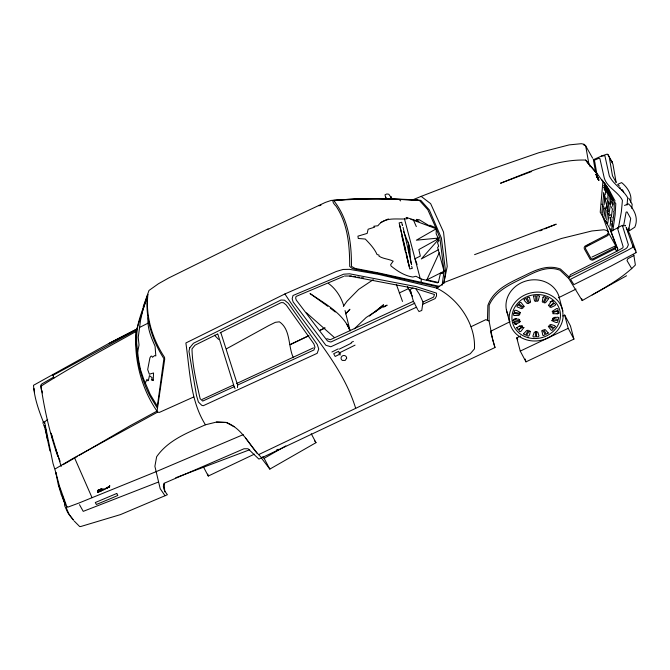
<?xml version="1.0" encoding="UTF-8"?>
<svg xmlns="http://www.w3.org/2000/svg" width="670" height="670" viewBox="0 0 670 670"><rect width="100%" height="100%" fill="white"/><g stroke="black" fill="none" stroke-linecap="round" stroke-linejoin="round"><path stroke-width="1" d="M97.435 491.068L98.833 490.055L97.879 491.169L98.272 491.688L99.219 490.666L98.75 490.005L97.46 491.068L98.021 490.281L97.611 490.666M74.177 521.017L79.697 526.578L80.743 526.519L120.474 514.602L167.391 494.728C165.197 491.763 162.056 487.794 163.916 483.941L164.954 482.919L243.989 448.766L248.026 448.749L258.905 459.101L494.979 347.529L492.743 340L489.05 320.888L489.167 305.227C496.127 289.289 513.513 283.109 527.876 275.646C537.976 270.596 548.738 265.906 560.036 270.236L568.805 278.594L582.222 300.587C600.571 289.892 620.227 280.177 635.378 265.019L633.803 254.885M439.721 286.425L379.136 273.033L355.125 268.419L351.449 266.359C351.599 243.646 348.685 219.777 334.271 201.285C334.941 200.447 336.198 200.514 337.178 200.372C364.045 198.37 390.995 198.848 417.887 200.154L419.311 200.322L427.828 209.752L436.27 228.772L436.17 233.788L437.979 237.741L437.661 238.57L436.706 238.754L439.001 240.505L437.527 242.607L438.699 246.259L437.627 247.406L444.051 271.241L442.108 285.253M157.475 408.348L164.694 359.279L164.544 357.328C152.433 339.188 145.365 316.181 147.919 294.331L147.668 294.758C142.559 310.964 134.653 326.985 136.303 344.422C137.191 362.353 141.697 379.79 149.854 395.794L157.475 408.348L157.031 411.087L129.863 425.869L79.412 455.231M489.05 320.888L487.442 320.402L487.869 305.445C493.899 288.251 512.349 281.66 527.282 274.197C537.7 269.038 548.923 264.717 560.472 269.055L569.249 277.162L568.805 278.594M100.09 490.8L100.349 490.239L99.579 491.37M143.213 306.768L149 290.453L158.455 283.737L168.614 278.033L268.084 228.872M421.145 282.715L421.288 279.047L415.944 276.274L412.837 277.037C404.429 275.805 397.369 271.048 391.054 266.015L390.652 264.642L393.19 261.158C388.6 258.829 383.29 258.972 378.969 256.166L379.027 255.086L377.051 254.533C374.505 248.679 369.765 243.662 365.284 239.048L358.274 238.478L357.922 236.158L367.168 233.403L368.14 229.207L374.639 227.164L373.743 226.259L377.88 225.765C385.007 216.318 397.034 219.835 407.059 218.78L407.536 218.37L406.121 217.423L418.951 221.502L416.849 220.338L416.413 219.383L419.311 219.777L429.336 225.815L429.847 225.204L435.843 227.817M237.482 387.562L237.607 385.057L220.765 332.446L281.124 302.622L283.343 302.673L286.216 305.009L313.87 343.852L314.967 347.161L313.954 349.974L237.607 385.057M609.055 200.003L609.6 191.386M43.307 422.51L43.341 422.008C38.734 410.224 34.346 398.03 33.5 385.309L108.163 343.81L137.015 329.037M596.819 175.883L596.534 175.23L597.883 177.877M614.13 210.991L614.315 201.905M605.236 194.903L605.814 187.198L604.147 184.995M612.606 206.251L613.1 199.518L611.878 197.122M607.724 198.421L608.301 190.715L606.844 188.63M610.412 203.161L610.99 195.456L609.306 192.483M611.258 199.216L611.4 197.29M99.185 491.211L99.679 490.398L99.277 490.926M631.793 208.353L632.137 204.216L628.829 198.278M627.019 205.062L627.706 197.767C623.008 189.3 613.393 184.61 609.315 175.925L604.868 155.708L601.501 156.035L593.57 159.644M602.832 202.725L603.754 193.379M137.677 352.118L139.025 345.008L138.238 337.378L140.549 320.218L142.785 310.202L147.392 296.048L136.948 328.777L136.63 343.023L138.539 359.664L140.432 369.48L143.715 379.253L150.18 394.379L157.366 406.188L163.907 358.634C152.107 340.46 145.122 317.781 147.392 296.048M601.786 212.892L602.749 203.571M340.067 355.1L340.352 352.403L355.058 345.134M607.899 210.053L608.996 200.883M98.599 491.403C97.343 491.001 97.987 491.989 98.917 491.102M604.047 204.945L605.102 196.754L603.444 194.543M604.139 216.142L605.312 207.064M606.626 219.877L607.799 210.891M443.934 283.536L445.55 271.442L441.413 238.093L429.319 209.919L420.785 200.347L378.341 198.546L358.584 198.689L331.181 200.43L325.377 202.415L267.883 229.375M606.501 208.479L607.581 200.271L606.124 198.186M612.899 221.05L613.996 212.842L613.62 211.444M349.732 276.099L415.71 288.628L419.437 294.239L422.988 302.044L421.782 310.461L418.742 311.625M609.172 213.219L610.269 205.012L608.586 202.038M611.434 216.251L612.397 209.065L611.166 206.678M602.64 214.944L603.796 206.812L601.744 204.074M605.094 218.403L606.241 210.346L604.809 208.244M607.757 223.068L608.913 215.095L607.238 212.114M610.035 226.033L611.032 219.149L610.211 217.557M612.857 230.388L615.11 215.028L615.797 203.655L614.625 202.022M611.484 230.346L612.64 222.926L612.263 221.527M630.587 202.131C632.43 194.694 627.17 187.03 621.601 182.6L617.673 184.359L619.423 186.118M628.301 232.406L630.705 218.47L627.053 211.913L626.107 212.114L623.611 225.815M100.408 490.423L100.056 490.892M618.335 228.428L621.35 211.837L622.43 200.372C618.117 191.695 607.179 187.449 604.306 178.22L599.876 158.53L598.921 158.254L593.645 160.515M261.685 457.786C249.516 446.287 243.026 428.767 226.259 422.443L216.452 422.075L205.439 424.797C190.146 400.392 189.886 370.577 185.875 342.973L284.918 293.946L336.332 271.459L343.065 269.457L349.363 269.332L378.55 274.357L436.463 288.025L442.1 284.516L443.9 282.581L447.217 266.434L443.54 232.096L430.659 203.672L421.154 196.377L413.147 199.66M405.442 251.912L401.925 236.426M98.54 491.395L99.185 490.541M101.848 488.857C99.018 490.122 103.046 488.522 101.019 489.217L101.941 488.824L98.021 490.281M136.621 329.322L136.027 331.499C104.177 349.279 71.581 366.649 40.987 386.188C44.421 409.914 49.873 433.39 57.679 456.069M42.955 423.415L43.341 422.008M61.179 494.167L65.023 504.192L64.638 505.599L67.687 512.583L73.482 520.087L69.379 515.004L66.397 508.153L66.866 506.713L59.596 486.546L55.786 472.459L58.273 484.695L61.188 494.175M103.867 488.983C102.736 491.403 104.629 488.497 106.647 488.02C105.55 489.15 102.359 490.524 103.599 489.083M44.212 423.348L44.589 421.983L47.687 419.403M98.44 491.629C96.371 490.348 103.163 488.246 101.597 489.008M100.006 490.49L99.805 491.135M98.724 492.149L97.535 492.35L99.328 491.546M99.998 490.993L100.332 489.569L99.051 489.988L99.11 490.482M145.331 383.047L146.964 379.346L147.852 380.778L148.388 380.485L149.452 375.602L152.199 377.779L151.361 379.965L152.241 380.25L152.618 379.563L153.204 380.585L153.547 372.972L149.343 374.212L147.685 369.547L149.921 357.839L150.901 356.247L151.788 356.113L152.484 357.269L154.644 355.569L155.825 355.912L155.063 346.197C151.068 337.161 147.107 327.865 148.078 317.655M99.118 491.755L99.503 490.783M99.043 490.7L98.867 491.227M438.49 282.472L426.832 279.884L439.235 252.799M99.872 490.298L101.924 488.79M602.221 215.045L608.444 232.088L607.271 234.542L584.985 246.141L584.215 247.381L584.307 248.796L590.186 259.298L591.191 259.91L592.741 260.119L615.186 248.771L616.316 246.367L609.884 228.663L600.219 212.206L602.899 181.645L597.045 173.505L585.588 160.071C555.698 159.15 527.717 172.584 500.507 183.237L531.637 171.52M609.884 228.663L617.765 248.98L616.635 251.376L570.413 274.658L569.249 277.162L606.367 258.913L625.939 248.662L627.254 247.389L628.368 244.784L622.355 225.346L612.363 230.647M615.73 245.773L614.683 247.833L592.573 259.022L591.066 258.553L585.429 248.478L585.789 246.945L607.883 235.488L608.904 233.528L615.73 245.773L591.953 257.054M596.484 174.811L595.973 174.192L597.179 176.143L595.99 174.183L596.534 174.97M97.979 491.11L98.75 490.005M99.704 490.524L99.864 490.08M100.039 490.13L101.346 489.201M343.35 306.316L346.934 301.316L358.676 289.381L373.307 279.641M410.836 219.258L436.27 228.772L439.863 237.934L444.051 271.241L442.284 273.712L440.508 273.134L438.373 282.413L437.451 282.874L421.288 279.047M98.147 490.892L98.909 490.206M97.552 492.274L98.549 492.257L97.544 492.408M438.49 239.492L421.313 258.955L438.641 249.609M345.728 313.845L349.924 309.264L345.678 313.661M98.984 491.755L98.549 492.257M354.355 328.811L366.189 317.479L381.741 307.455L387.159 305.143L383.768 307.095M375.083 312.044L383.533 304.783L369.404 316.072M220.036 332.906L220.765 332.446M55.342 468.807L74.454 457.61L157.651 412.109L159.351 412.41L193.739 396.967M74.906 457.853L77.611 456.278M52.704 374.723L52.486 374.354L53.642 377.118L41.775 383.969L40.77 385.2L41.188 389.044L42.478 392.896M63.039 464.712L74.06 458.347M436.27 228.772L416.355 240.187L438.842 238.034M262.849 456.68L264.106 458.339L285.83 445.902M261.635 458.33L269.834 469.109L315.989 442.669L311.215 433.699M586.2 246.233L589.835 244.198M592.213 294.951L626.551 275.755M438.038 238.947L418.834 249.567L420.341 256.091L414.99 258.737L417.075 264.483M52.771 375.443L136.052 330.268C133.732 359.053 141.11 388.34 157.651 412.109M226.443 348.819L268.662 325.637L275.353 322.329L279.356 321.809C290.855 329.389 287.974 346.44 293.351 357.688M633.879 255.53L627.832 258.737L627.003 260.58L631.751 268.745M108.523 343.668L136.982 328.92M139.276 327.588L148.514 322.932M426.832 279.884L444.051 271.241M412.963 288.075L409.789 289.658L411.146 292.288M217.507 334.062L195.054 345.151L191.989 348.852C192.34 365.452 196.444 382.386 200.129 398.684L202.708 401.079L234.165 386.674L217.809 334.003M610.337 204.124L611.157 203.714M331.926 352.001L338.233 348.877M351.172 342.487L353.383 341.399M339.322 349.129L351.348 343.182M490.482 331.365L510.012 321.717M512.801 320.335L516.52 318.501M549.995 301.952L552.784 300.579M558.361 297.823L576.033 289.088M290.118 344.748L308.929 335.645L290.068 344.556M320.218 330.184L324.925 327.906M258.645 454.595L470.298 353.718L474.444 348.894C475.926 324.238 458.246 298.485 436.463 288.025M471.085 326.684L485.892 319.64L487.442 320.402M203.513 467.057L208.286 476.035L254.349 454.168M276.325 450.148L278.201 449.252M562.825 315.989L564.701 315.093L570.43 325.863L573.922 339.104L525.975 361.859L520.255 351.097L516.763 337.856L520.523 336.072M520.255 351.097L568.194 328.334L564.701 315.093M320.243 330.276L324.958 328.04M399.278 292.958L408.683 288.519M380.836 222.448L388.374 218.922M236.543 383.558L313.401 347.881M422.988 302.044L433.641 297.078L434.47 294.498L415.71 288.628M413.298 301.349L330.293 339.732L326.893 338.685M414.847 303.2L330.888 342.002L329.573 341.717L327.479 340.921L320.478 332.002L296.282 300.101L295.646 298.083L296.073 296.45L343.517 276.434M202.256 399.362L233.696 384.882M416.179 307.346L330.821 346.767L325.854 345.268L293.159 301.986L292.162 298.812L292.999 295.512L343.677 274.189L349.631 273.804L415.995 286.576L436.505 293.133L436.522 296.014L435.14 298.585L422.812 304.281M243.252 434.621L156.143 471.655L78.733 503.111L67.963 507.098L66.866 506.713M205.439 424.797C187.625 432.736 168.195 440.073 156.638 456.747L154.896 466.312L160.197 488.698L165.029 495.733M539.819 230.907L542.717 229.718M544.643 228.931L556.226 224.182L474.578 254.65M624.524 205.456L628.494 203.864C634.716 209.735 638.585 218.805 634.8 227.18L629.138 230.907L628.753 228.018M158.438 482.04L83.231 511.361L79.487 504.678M443.9 282.581L515.004 254.952L561.368 238.503L591.912 230.966L604.005 229.777L606.827 230.488L608.444 232.088M98.867 490.18L98.247 490.13M99.118 490.649L98.884 490.03L100.358 489.695M421.154 196.377L492.282 168.857L538.739 152.752L569.198 144.888L581.292 143.698L584.072 144.251L585.655 145.725L588.989 164.56M175.749 477.735L249.709 449.746M601.501 156.035L607.146 154.117L607.841 154.469L612.539 162.709L612.028 161.596M318.995 205.757L320.972 205.179M619.775 188.136L620.721 187.935M621.525 189.895L622.447 189.711L623.736 192.03M519.786 320.143L513.873 321.34L513.438 319.565L514.418 318.987L518.781 319.163L519.769 320.084M344.472 276.032L351.742 276.015M216.452 422.075L226.276 422.477L234.09 426.731M417.628 200.037C390.409 198.387 363.09 198.136 335.879 200.129C330.528 199.61 333.493 203.714 336.03 206.126C347.897 223.964 349.681 245.58 349.698 266.4L351.775 268.168L354.036 268.921L378.977 273.628L438.724 287.053M624.641 225.798L625.604 225.899L625.127 225.287M353.727 276.341L355.72 276.668M357.705 276.995L359.69 277.321M361.683 277.648L363.668 277.975M418.541 310.562L418.005 310.151M583.604 144.854L585.655 145.725M596.761 176.495L596.978 176.972L596.694 175.959L597.171 177.114L596.183 175.063L598.712 180.029L596.744 176.21L597.163 177.073M328.359 283.377C335.93 288.778 341.147 297.128 343.81 305.964M327.839 306.324L310.034 293.535C324.741 303.644 342.328 312.731 349.807 329.875M330.327 308.208L335.31 311.986M306.491 312.831L334.355 337.496M611.316 231.2L611.944 231.795M406.213 254.617L409.094 266.224M399.161 199.417L400.668 200.908M596.769 176.21L596.509 175.239L598.544 179.594L598.151 179.141M214.467 335.184L218.562 339.405M613.159 204.157L611.191 201.971L612.062 200.782L611.71 198.772M604.24 186.436L606.216 188.689M603.913 187.357L607.857 191.88L607.037 190.28M603.821 187.709L605.797 189.97M607.112 191.478L608.435 192.985M603.762 185.556L605.73 187.818L604.474 185.59M604.198 189.627L609.457 195.648M608.779 189.451L602.405 180.515M585.588 160.071L595.722 172.408M597.573 178.178L596.568 175.373L598.042 179.058M598.126 178.89L597.406 177.55M245.639 438.13L256.962 453.23M314.724 441.011L315.989 442.669M605.571 186.285L604.466 184.82L606.115 187.022M604.106 182.977L606.308 185.925M604.65 185.23L605.789 186.754M604.667 185.489L605.806 187.014M607.506 189.3L608.645 190.824M606.769 189.208L608.477 191.494M609.608 193.019L610.747 194.543L609.909 193.052M607.246 190.079L611.233 195.414M611.157 196.318L607.095 190.113M609.466 194.367L611.157 196.662M612.288 198.186L613.419 199.719M613.31 200.858L609.926 196.277L609.549 194.878M586.87 161.612L588.335 163.606M596.736 175.867L596.543 175.289L596.978 176.972M596.601 175.691L596.635 175.892M604.801 183.848L608.787 189.35L615.068 201.017M601.869 179.769L606.844 186.662M622.355 225.346L622.907 226.1M598.092 178.614L597.95 178.161M598.017 178.706L597.841 177.81M607.841 154.469L609.365 157.082M605.521 220.422L607.196 223.336M585.865 146.227L592.607 158.137M604.516 185.473L606.199 188.446M589.324 165.155L590.22 166.771M616.316 246.367L617.765 248.98M615.186 248.771L616.635 251.376L622.606 248.026L623.209 246.979L617.43 227.959M392.143 199.007L388.793 194.225L386.791 193.965L385.016 194.844L386.113 199.442M597.071 177.207L597.472 177.952M392.26 199.233L390.744 196.494L392.176 199.141M417.569 309.347L413.382 301.24L410.442 290.914M597.087 176.285L597.69 177.424M568.194 328.334L573.922 339.104M516.763 337.856L517.717 339.648M264.106 458.339L269.834 469.109M412.511 296.475L407.452 286.71M610.471 214.651L612.12 217.834M597.489 176.746C595.756 173.279 598.419 178.589 597.59 177.031M347.646 325.687L347.085 324.556L349.799 330.209M92.058 497.693L74.454 457.61M234.165 386.674L235.078 388.659M596.87 176.763L596.895 176.52M413.256 219.643L416.321 226.594M43.458 424.562L46.004 430.4M403.583 231.502L408.583 243.754L409.797 249.207L410.718 261.082L411.589 264.742L403.08 227.348M402.36 225.011L402.57 225.505M399.755 225.606L405.827 250.429M409.814 249.366L408.357 243.21M49.949 450.96L45.166 428.968L46.021 431.128M284.918 293.946C309.071 331.474 342.253 364.689 355.678 408.298M598.176 178.446L598.193 178.362M64.856 503.589L65.425 505.029M60.074 461.211L56.489 451.957M597.079 176.872L596.878 176.294M396.339 284.34L402.519 301.441M61.196 466.462L51.138 433.189M62.469 496.143L65.384 504.786M62.268 495.909L64.529 502.626M41.406 390.015L41.775 391.129M59.094 486.093L60.66 491.068M406.196 252.624L408.985 265.337M56.648 475.181L53.031 463.514L44.589 421.983M55.836 449.578L57.017 453.406M494.979 347.529L490.742 332.337M34.58 392.201L33.843 388.533L33.885 389.446M411.69 266.392L412.318 268.343L409.722 268.938L399.136 222.892L401.732 222.298L402.176 224.978M603.36 192.583L608.377 211.62M608.913 213.621L609.44 215.623M609.968 217.624L611.023 221.636M611.551 223.638L612.346 226.644M581.702 298.611L582.222 300.587M562.758 310.922A27.168 24.262 -14.8 0 0 520.674 297.354A27.168 24.262 -14.8 0 0 522.751 338.409A27.168 24.262 -14.8 0 0 563.085 317.27L562.758 310.922L559.517 298.619A27.168 24.262 -14.8 0 0 525.263 281.224A27.168 24.262 -14.8 0 0 508.103 315.042M525.23 359.028L525.975 361.859M506.386 309.883L509.627 322.178M404.462 218.83L420.257 278.687M350.134 330.947L345.042 310.537M207.792 474.142L208.286 476.035M99.051 489.988L99.219 490.666M97.921 491.152L98.004 491.654M97.761 492.015L97.87 492.492M97.653 492.04L97.854 492.525M385.887 197.131L386.356 199.09M53.642 377.118L53.868 378.106M51.741 435.332L52.645 439.403M46.222 432.15L46.615 434.194M408.231 242.599L408.13 242.037M44.898 425.517L45.836 430.626M46.205 432.669L47.52 439.821M596.861 173.957L594.751 161.755L593.31 159.184L595.58 172.349M409.529 254.809L408.507 246.794L408.734 251.225M164.142 483.12L164.753 491.847M558.328 311.282A27.168 24.262 -14.8 0 1 557.139 313.861M555.087 317.103A27.168 24.262 -14.8 0 1 551.829 320.754M523.773 327.689A27.168 24.262 -14.8 0 1 519.208 325.972M516.704 324.582A27.168 24.262 -14.8 0 1 513.664 322.312M548.604 305.277L548.604 305.662C548.772 307.614 556.209 302.086 552.415 301.031L551.318 301.441L548.604 305.277M524.032 306.291L523.622 307.304L518.907 303.862L520.188 302.371L520.967 302.43L524.032 306.291M530.481 301.852L529.643 303.033L527.039 298.008L528.865 297.128L529.534 297.48L530.481 301.852M552.315 311.357L552.39 312.061L558.177 310.361L557.742 308.585L556.611 308.535L552.315 311.357M520.196 312.697L520.113 313.401L514.217 312.187C514.15 308.099 518.262 311.45 520.02 312.354L520.196 312.697M520.104 321.441L519.568 322.396L515.691 324.23L514.543 324.096L514.108 322.337L520.104 321.441M552.214 320.109L552.381 320.813C554.174 321.659 558.202 324.406 558.06 320.503L552.214 320.109M523.814 327.521L520.984 331.323L519.878 331.65C516.168 330.084 523.253 326.315 523.814 327.521M530.154 331.374C529.945 333.392 529.61 337.923 526.612 335.452L529.333 330.712L530.154 331.374M548.37 326.499L551.318 330.302L552.08 330.31L553.361 328.828L548.78 325.888L548.37 326.499M535.472 331.725L535.347 336.901L533.32 336.977L532.935 336.055L534.174 332.421L535.472 331.725M536.611 331.675L536.486 336.851L538.513 336.759L538.94 335.812L537.876 332.261L536.611 331.675M541.93 330.88L542.767 335.234L543.42 335.544L545.254 334.682L542.775 330.151L541.93 330.88M109.16 487.191L109.754 486.613L108.188 487.475L109.034 486.613L108.666 487.576L109.738 485.541L109.16 487.191M107.895 487.341C107.007 489.159 106.019 487.668 107.895 487.341M539.4 296.291L538.236 300.704L536.955 301.466L536.946 295.788L538.973 295.704L539.4 296.291M105.935 488.547L106.597 487.852L105.935 488.547M107.183 487.969L107.845 487.274L107.183 487.969M102.033 489.912L101.321 490.901L103.255 489.594L101.145 490.917L102.033 489.912M548.646 298.686L545.581 302.689L544.115 302.882L546.703 297.639L548.646 298.686M555.606 304.574L555.011 305.537L551.075 307.421L549.71 307.028L554.358 303.2L555.606 304.574M339.28 352.629L339.079 354.531L335.193 356.457L333.685 353.743L338.559 351.331L339.28 352.629M523.689 333.66L523.773 334.33L525.59 335.05L528.312 330.302L526.821 330.436L523.689 333.66M516.721 327.772L517.927 329.498C526.411 325.076 521.344 324.456 516.721 327.772M101.899 489.929L101.321 490.549L101.899 489.929M102.954 489.443L102.384 490.063L102.954 489.443M105.182 488.505L105.182 488.505M346.65 358.216L345.151 360.443L342.378 360.401A2.797 2.638 -10.4 0 1 341.281 357.185A2.797 2.638 -10.4 0 1 344.472 355.552A2.797 2.638 -10.4 0 1 346.65 358.216M543.035 297.312L542.256 301.785L543.085 302.48L545.673 297.237L543.864 296.517L543.035 297.312M189.727 347.814L188.974 351.348L196.519 395.585L198.412 402.034L201.779 405.342L203.253 405.727L317.153 353.333L318.744 348.978L317.279 344.531L288.36 303.342L284.499 300.177L280.965 300.018L193.454 343.266L189.727 347.814M100.592 490.993L101.095 489.494L100.592 490.993M513.957 313.208L513.488 315.009L514.024 315.52L518.815 315.411L519.845 314.423L513.957 313.208M552.649 318.459L558.328 319.49L558.797 317.68L557.85 317.186L553.579 317.714L552.649 318.459M524.166 299.356L524.267 300.436L527.122 303.443L528.613 303.527L526 298.493L524.166 299.356M533.504 296.173L534.526 300.855L535.807 301.508L535.807 295.83L533.504 296.173M548.261 332.99L546.293 334.196L543.814 329.665L545.28 329.665L548.261 332.99M108.272 487.291L107.786 487.743L108.264 487.291M558.847 313.125L557.884 313.778L552.884 313.702C551.402 312.538 560.087 309.465 558.847 313.125M555.363 326.499L554.082 327.99L549.509 325.059L550.882 324.473L554.785 325.67L555.363 326.499M518.195 304.708L516.913 306.182L517.148 306.868L521.511 308.652L522.902 308.141L518.195 304.708M636.056 252.665L610.579 266.308L573.889 284.624L570.471 279.298L627.447 250.387L632.748 247.364L632.673 245.429L635.931 251.367L636.056 252.665M116.748 493.463L95.299 502.534L96.388 504.485L110.743 498.53L117.845 495.448L116.748 493.463M616.115 182.349L612.472 175.808L609.315 157.559L612.941 164.108L616.115 182.349M626.207 227.599L632.204 244.316L635.83 250.865L629.758 234.056L626.207 227.599M598.896 180.23L598.637 179.577L598.896 180.23M597.221 176.135L597.221 176.135M527.935 337.63A24.438 21.825 -14.8 0 0 560.095 311.483A24.438 21.825 -14.8 0 0 520.556 300.537A24.438 21.825 -14.8 0 0 527.935 337.63"/></g></svg>
